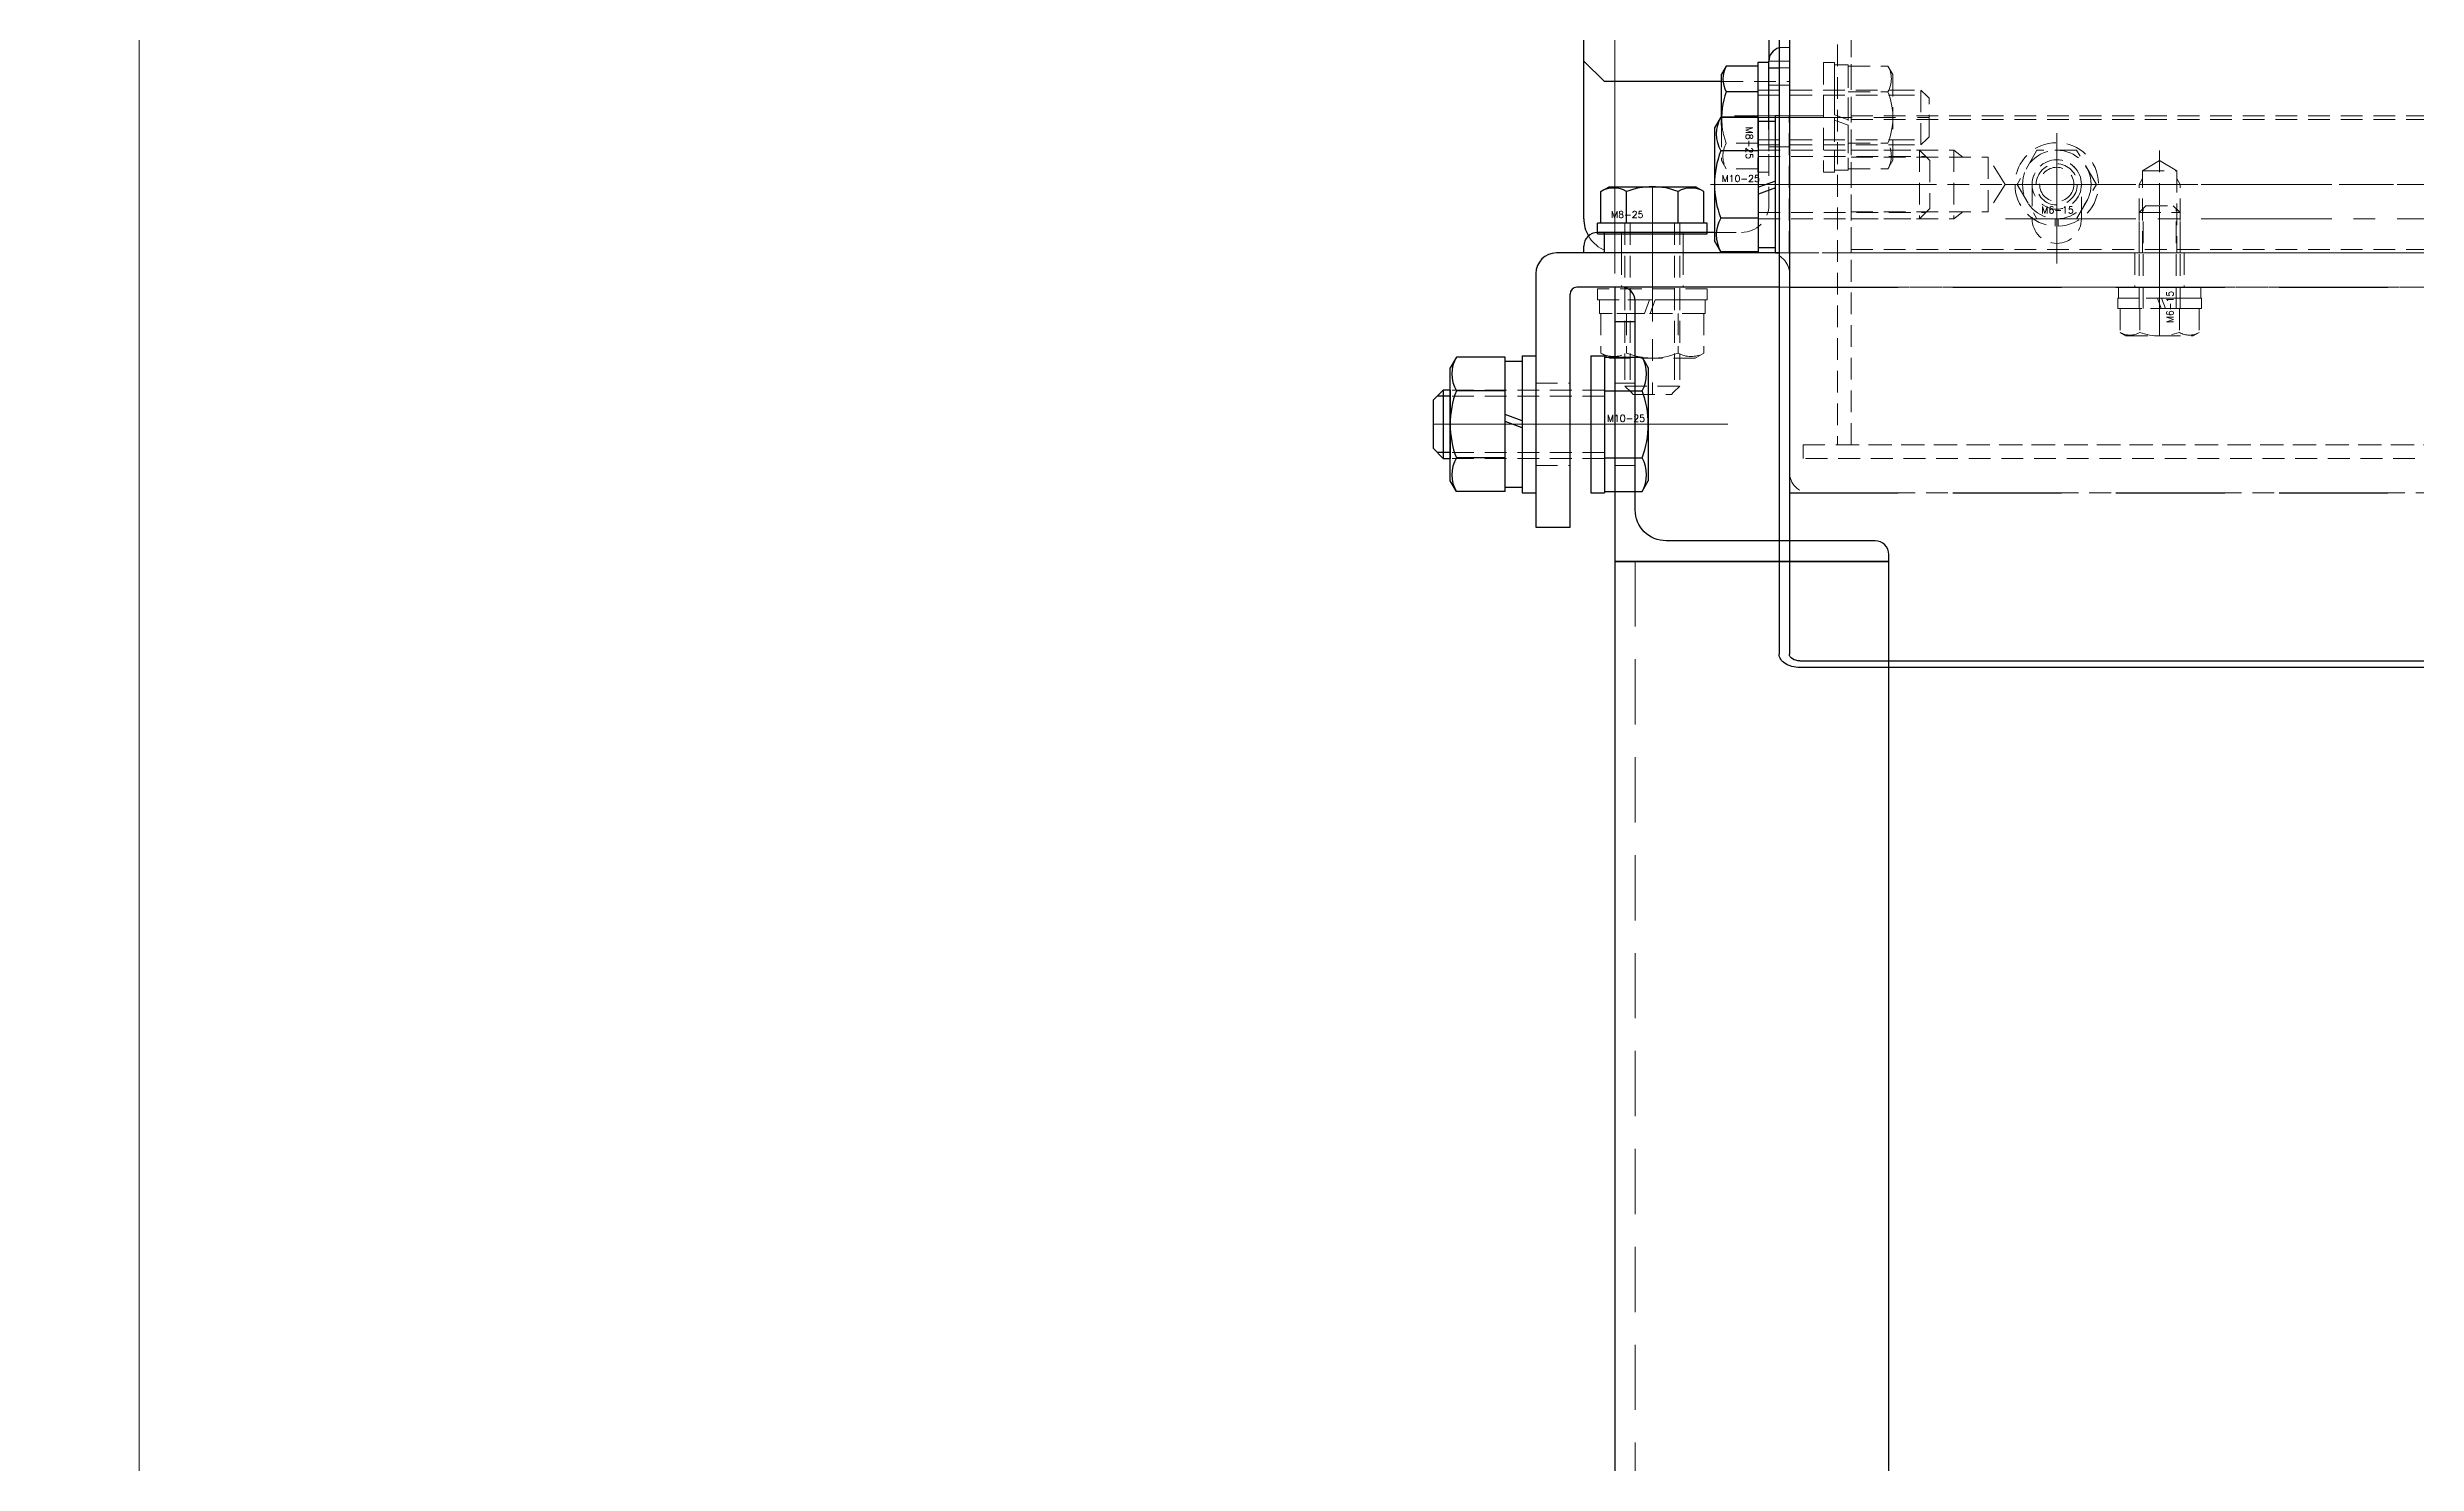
# Model space of a CAD drawing. Header units: millimetres. Extents: x 0 to 10987, y 0 to 7892.
# Drawn here: x 587.7 to 933.3, y 1987.3 to 2193.9 of the extents above; entities that cross this region are included whole.
import ezdxf
from ezdxf import colors
from ezdxf.entities.mleader import LeaderData, LeaderLine
from ezdxf.enums import TextEntityAlignment as Align
from ezdxf.math import Vec2, Vec3

# ---------------------------------------------------------------- set-up
doc = ezdxf.new("R2010")
doc.units = ezdxf.units.MM
doc.linetypes.add('CENTER2', pattern=[28.575, 19.05, -3.175, 3.175, -3.175])
doc.linetypes.add('HIDDEN2', pattern=[4.7625, 3.175, -1.5875])
for name, color, linetype, lineweight in [('01_外形線', 7, 'Continuous', 25), ('03_かくれ線', 6, 'HIDDEN2', 13), ('04_中心線', 1, 'CENTER2', 9), ('07_寸法線', 3, 'Continuous', 9)]:
    doc.layers.add(name, color=color, linetype=linetype, lineweight=lineweight)
doc.styles.add('KSS_TXT', font='txt.shx', dxfattribs={"bigfont": 'extfont2.shx'})
doc.styles.get("Standard").update_dxf_attribs({"font": 'arial.ttf'})
doc.styles.add('寸法用', font='simplex.shx', dxfattribs={"width": 0.8, "bigfont": '@extfont2.shx'})
doc.dimstyles.new('機械製図用', dxfattribs={"dimtxt": 3.5, "dimasz": 3.5, "dimexe": 2, "dimexo": 0, "dimgap": 1.2, "dimtad": 1, "dimdsep": 46, "dimtxsty": '寸法用', "dimblk": 'OPEN30', "dimcen": 0, "dimclrd": 256, "dimclre": 256, "dimclrt": 7, "dimazin": 2, "dimtm": 1e-09, "dimtfac": 0.75, "dimtmove": 0, "dimatfit": 3, "dimldrblk": 'OPEN30', "dimfxl": 1, "dimlwd": -1, "dimlwe": -1, "dimarcsym": 0})

# ---------------------------------------------------------------- blocks, each defined once
blk = doc.blocks.new('_Open30')
at = {"color": 0, "linetype": 'ByBlock', "lineweight": -2}
for p, q in [((-1, 0.268), (0, 0)), ((0, 0), (-1, -0.268)), ((0, 0), (-1, 0))]:
    blk.add_line(p, q, dxfattribs=at)
blk = doc.blocks.new('*D216')
at = {"layer": '07_寸法線', "transparency": 16777216}
for p, q in [((816.35, 2160.93), (816.35, 2284.17)), ((823.35, 2282.17), (1139.35, 2282.17)), ((1146.35, 2160.93), (1146.35, 2284.17))]:
    blk.add_line(p, q, dxfattribs=at)
at = {"layer": 'Defpoints', "color": 0, "transparency": 16777216}
for p in [(1146.35, 2282.17), (816.35, 2158.93), (1146.35, 2158.93)]:
    blk.add_point(p, dxfattribs=at)
at = {"layer": '07_寸法線', "transparency": 16777216, "xscale": 7, "yscale": 7, "zscale": 7, "rotation": 180}
blk.add_blockref('_Open30', (816.35, 2282.17), dxfattribs=at)
at = {"layer": '07_寸法線', "transparency": 16777216, "xscale": 7, "yscale": 7, "zscale": 7}
blk.add_blockref('_Open30', (1146.35, 2282.17), dxfattribs=at)
at = {"layer": '07_寸法線', "color": 7, "transparency": 16777216, "insert": (981.35, 2292.17), "char_height": 14, "attachment_point": 5, "style": '寸法用'}
blk.add_mtext('330', dxfattribs=at)
blk = doc.blocks.new('_TagCircle')
at = {"color": 0, "linetype": 'ByBlock', "lineweight": -2, "transparency": 16777216}
blk.add_circle((0, 0), 4, dxfattribs=at)
at = {"color": 0, "transparency": 16777216, "style": '寸法用'}
blk.add_attdef('タグ番号', text='', height=3, dxfattribs=at).set_placement((0, -1.5), align=Align.CENTER)
blk = doc.blocks.new('_None')

msp = doc.modelspace()

# ---------------------------------------------------------------- linework, layer by layer
at = {"layer": '01_外形線'}
for p, q in [((840.346, 2438.937), (840.346, 2105.386)), ((841.846, 2438.937), (841.846, 2105.386)), ((838.846, 2196.428), (838.846, 2191.931)), ((811.846, 2168.931), (811.845, 2191.932)), ((837.233, 2191.703), (837.233, 2182.558)), ((838.833, 2191.703), (837.233, 2191.703)), ((838.831, 2183.118), (838.846, 2191.933)), ((838.833, 2181.943), (838.833, 2191.703)), ((832.629, 2191.208), (831.933, 2190.003)), ((831.933, 2182.558), (831.933, 2190.003)), ((837.233, 2191.208), (832.629, 2191.208)), ((837.233, 2191.208), (837.233, 2182.558)), ((838.846, 2190.933), (840.346, 2190.933)), ((837.233, 2187.456), (832.629, 2187.456)), ((831.82, 2183.748), (830.916, 2182.183)), ((830.916, 2182.183), (830.916, 2165.683)), ((837.316, 2183.748), (831.82, 2183.748)), ((837.316, 2164.118), (837.316, 2183.748)), ((839.816, 2183.133), (837.316, 2183.133)), ((839.816, 2163.933), (839.816, 2183.933)), ((840.346, 2183.933), (839.816, 2183.933)), ((837.316, 2178.841), (831.82, 2178.841)), ((839.816, 2174.433), (837.316, 2173.523)), ((814.341, 2172.907), (815.547, 2173.603)), ((814.341, 2168.303), (814.341, 2172.907)), ((815.547, 2173.603), (828.147, 2173.603)), ((818.094, 2168.303), (818.094, 2172.907)), ((825.6, 2168.303), (825.6, 2172.907)), ((829.352, 2172.907), (828.147, 2173.603)), ((829.352, 2168.303), (829.352, 2172.907)), ((839.816, 2173.433), (837.316, 2172.523)), ((829.847, 2168.303), (813.847, 2168.303)), ((813.847, 2166.703), (813.847, 2168.303)), ((829.352, 2168.303), (814.341, 2168.303)), ((829.847, 2166.703), (829.847, 2168.303)), ((837.316, 2169.026), (831.82, 2169.026)), ((840.346, 2163.933), (807.846, 2163.933)), ((811.846, 2163.933), (811.846, 2164.933)), ((830.916, 2163.933), (811.846, 2163.933)), ((830.916, 2166.933), (813.846, 2166.933)), ((813.847, 2166.703), (829.847, 2166.703)), ((814.846, 2163.933), (814.846, 2166.933)), ((831.82, 2164.118), (830.916, 2165.683)), ((837.316, 2164.118), (831.82, 2164.118)), ((837.316, 2164.733), (839.816, 2164.733)), ((839.816, 2163.933), (840.346, 2163.933)), ((804.846, 2160.933), (804.846, 2123.933)), ((809.846, 2123.933), (809.846, 2157.933)), ((840.346, 2158.933), (810.846, 2158.933)), ((816.346, 2153.933), (819.346, 2153.933)), ((793.25, 2148.748), (792.346, 2147.183)), ((792.346, 2130.683), (792.346, 2147.183)), ((800.346, 2148.748), (793.25, 2148.748)), ((800.346, 2129.118), (800.346, 2148.748)), ((800.346, 2140.343), (800.346, 2148.133)), ((800.346, 2148.133), (802.846, 2148.133)), ((802.846, 2148.933), (802.846, 2128.933)), ((802.846, 2148.933), (804.846, 2148.933)), ((804.846, 2148.933), (804.846, 2128.933)), ((812.846, 2148.933), (812.846, 2128.933)), ((812.846, 2148.933), (814.846, 2148.933)), ((814.846, 2148.933), (814.846, 2128.933)), ((814.846, 2148.748), (820.343, 2148.748)), ((820.343, 2148.748), (821.246, 2147.183)), ((821.246, 2147.183), (821.246, 2130.683)), ((791.346, 2143.933), (789.846, 2142.433)), ((792.346, 2143.933), (791.346, 2143.933)), ((791.346, 2143.933), (791.346, 2133.933)), ((792.346, 2143.933), (792.346, 2133.933)), ((800.346, 2143.841), (793.25, 2143.841)), ((814.846, 2143.841), (820.343, 2143.841)), ((789.846, 2142.433), (789.846, 2135.433)), ((792.346, 2143.033), (790.446, 2143.033)), ((802.846, 2139.433), (800.346, 2140.343)), ((800.346, 2129.733), (800.346, 2139.343)), ((802.846, 2138.433), (800.346, 2139.343)), ((791.346, 2133.933), (789.846, 2135.433)), ((792.346, 2134.833), (790.446, 2134.833)), ((791.346, 2133.933), (792.346, 2133.933)), ((800.346, 2134.026), (793.25, 2134.026)), ((814.846, 2134.026), (820.343, 2134.026)), ((793.25, 2129.118), (792.346, 2130.683)), ((802.846, 2129.733), (800.346, 2129.733)), ((820.343, 2129.118), (821.246, 2130.683)), ((800.346, 2129.118), (793.25, 2129.118)), ((802.846, 2128.933), (804.846, 2128.933)), ((812.846, 2128.933), (814.846, 2128.933)), ((814.846, 2129.118), (820.343, 2129.118)), ((804.846, 2123.933), (809.846, 2123.933)), ((843.346, 2104.422), (1119.346, 2104.422)), ((1119.346, 2103.458), (843.346, 2103.458))]:
    msp.add_line(p, q, dxfattribs=at)
at = {"layer": '01_外形線', "linetype": 'HIDDEN2', "ltscale": 5}
for p, q in [((841.846, 2158.933), (1120.846, 2158.933)), ((841.846, 2128.931), (1120.846, 2128.931))]:
    msp.add_line(p, q, dxfattribs=at)
at = {"layer": '01_外形線'}
for points in [[(831.933, 2188.931), (814.846, 2188.931), (811.846, 2191.931), (811.846, 2281.783)], [(856.346, 1918.933), (856.346, 2118.933), (816.346, 2118.933), (816.346, 1918.933)]]:
    msp.add_lwpolyline(points, dxfattribs=at)
msp.add_lwpolyline([(856.346, 2118.933), (856.346, 2119.933, 0.4142136), (854.346, 2121.933), (823.846, 2121.933, -0.4142136), (819.346, 2126.433), (819.346, 2156.933, 0.4142136), (817.346, 2158.933), (816.346, 2158.933), (816.346, 2118.933)], format="xyb", close=True, dxfattribs=at)
for centre, radius, start, end in [((840.846, 2191.933), 2, 104.47751, 180), ((835.879, 2189.332), 3.753, 150.00001, 209.99999), ((842.398, 2183.703), 10.465, 158.98558, 186.2826), ((836.07, 2181.294), 4.907, 150.00001, 209.99999), ((844.695, 2173.933), 13.779, 159.136, 200.864), ((816.218, 2169.657), 3.753, 60.00001, 119.99999), ((821.847, 2163.138), 10.465, 68.98558, 111.01442), ((827.476, 2169.657), 3.753, 60.00001, 119.99999), ((816.846, 2168.931), 5, 180, 210.03328), ((836.07, 2166.572), 4.907, 150.00001, 209.99999), ((807.846, 2160.933), 3, 90, 180), ((813.846, 2164.933), 2, 90, 180), ((810.846, 2157.933), 1, 90, 180), ((797.5, 2146.294), 4.907, 150.00001, 209.99999), ((816.093, 2146.294), 4.907, 330.00001, 29.99999), ((806.125, 2138.933), 13.779, 159.136, 200.864), ((807.467, 2138.933), 13.779, 339.136, 20.864), ((797.5, 2131.572), 4.907, 150.00001, 209.99999), ((816.093, 2131.572), 4.907, 330.00001, 29.99999)]:
    msp.add_arc(centre, radius, start, end, dxfattribs=at)
at = {"layer": '01_外形線', "extrusion": (0, 0, -1)}
for major_axis in [(3, 0), (1.5, 0)]:
    msp.add_ellipse((843.346, 2105.386), major_axis=major_axis, ratio=0.6427876, start_param=7.8539816, end_param=9.424778, dxfattribs=at)
at = {"layer": '03_かくれ線'}
for p, q in [((848.846, 2503.931), (848.846, 2135.931)), ((850.846, 2135.931), (850.846, 2503.931)), ((841.846, 2188.931), (841.846, 2293.931)), ((841.846, 2288.933), (841.846, 2158.933)), ((841.846, 2191.931), (838.846, 2191.931)), ((838.846, 2191.931), (838.846, 2188.931)), ((841.846, 2193.933), (840.846, 2193.933)), ((841.846, 2163.933), (841.846, 2193.933)), ((846.833, 2191.703), (846.833, 2175.703)), ((848.433, 2191.703), (846.833, 2191.703)), ((848.433, 2175.703), (848.433, 2191.703)), ((831.933, 2188.931), (841.846, 2188.931)), ((841.846, 2188.433), (838.846, 2188.433)), ((841.846, 2190.933), (840.346, 2190.933)), ((848.433, 2191.403), (848.433, 2184.103)), ((848.433, 2191.403), (850.433, 2191.403)), ((850.433, 2191.403), (850.433, 2183.375)), ((850.433, 2191.208), (850.433, 2176.197)), ((850.433, 2191.208), (856.208, 2191.208)), ((856.208, 2191.208), (856.933, 2189.953)), ((856.933, 2189.953), (856.933, 2177.453)), ((837.233, 2187.703), (856.933, 2187.703)), ((837.233, 2186.953), (856.933, 2186.953)), ((850.433, 2187.456), (856.208, 2187.456)), ((856.933, 2187.703), (861.033, 2187.703)), ((856.933, 2186.953), (861.783, 2186.953)), ((861.033, 2179.703), (861.033, 2187.703)), ((861.033, 2187.703), (861.933, 2186.803)), ((861.933, 2186.803), (862.233, 2186.503)), ((862.233, 2180.903), (862.233, 2186.503)), ((831.933, 2182.558), (831.933, 2177.403)), ((837.233, 2182.558), (837.233, 2175.703)), ((838.833, 2181.943), (838.833, 2175.703)), ((838.846, 2183.118), (838.846, 2170.933)), ((840.346, 2183.933), (841.816, 2183.933)), ((841.816, 2163.933), (841.816, 2183.933)), ((848.433, 2184.103), (850.433, 2183.375)), ((848.433, 2183.303), (848.433, 2176.003)), ((848.433, 2183.303), (850.433, 2182.575)), ((850.433, 2182.575), (850.433, 2176.003)), ((850.846, 2183.933), (1111.846, 2183.933)), ((850.846, 2163.933), (850.846, 2183.933)), ((850.846, 2183.433), (1111.846, 2183.433)), ((837.233, 2179.95), (832.629, 2179.95)), ((837.233, 2180.453), (856.933, 2180.453)), ((837.233, 2179.703), (856.933, 2179.703)), ((837.316, 2178.933), (860.816, 2178.933)), ((837.316, 2178.033), (861.716, 2178.033)), ((841.846, 2179.433), (838.846, 2179.433)), ((850.433, 2179.95), (856.208, 2179.95)), ((850.846, 2178.933), (865.846, 2178.933)), ((850.846, 2177.933), (870.843, 2177.933)), ((856.933, 2180.453), (861.783, 2180.453)), ((856.933, 2179.703), (861.033, 2179.703)), ((860.816, 2178.933), (862.316, 2177.433)), ((860.816, 2178.933), (860.816, 2168.933)), ((861.033, 2179.703), (861.933, 2180.603)), ((861.933, 2180.603), (862.233, 2180.903)), ((865.846, 2178.933), (867.145, 2177.933)), ((865.846, 2178.933), (865.846, 2168.933)), ((873.296, 2173.933), (870.843, 2177.933)), ((870.843, 2177.933), (870.843, 2173.933)), ((877.959, 2178.933), (875.073, 2173.933)), ((883.733, 2178.933), (877.959, 2178.933)), ((880.846, 2168.933), (880.846, 2178.933)), ((886.62, 2173.933), (883.733, 2178.933)), ((895.846, 2161.433), (895.846, 2178.933)), ((832.629, 2176.197), (831.933, 2177.403)), ((837.233, 2176.197), (832.629, 2176.197)), ((838.833, 2175.703), (837.233, 2175.703)), ((848.433, 2175.703), (846.833, 2175.703)), ((850.433, 2176.003), (848.433, 2176.003)), ((850.433, 2176.197), (856.208, 2176.197)), ((856.208, 2176.197), (856.933, 2177.453)), ((862.316, 2177.433), (862.316, 2170.433)), ((893.346, 2174.799), (892.846, 2173.933)), ((893.346, 2175.933), (895.846, 2177.435)), ((893.346, 2163.933), (893.346, 2175.933)), ((893.346, 2175.933), (898.346, 2175.933)), ((895.846, 2177.435), (898.346, 2175.933)), ((898.346, 2175.933), (898.346, 2163.933)), ((898.346, 2174.799), (898.846, 2173.933)), ((845.846, 2173.933), (1116.846, 2173.933)), ((873.296, 2173.933), (870.843, 2169.933)), ((870.843, 2169.933), (870.843, 2173.933)), ((875.073, 2173.933), (877.959, 2168.933)), ((883.733, 2168.933), (886.62, 2173.933)), ((892.846, 2163.933), (892.846, 2173.933)), ((898.846, 2173.933), (892.846, 2173.933)), ((893.046, 2170.033), (893.846, 2170.833)), ((893.846, 2170.833), (897.846, 2170.833)), ((898.646, 2170.033), (897.846, 2170.833)), ((898.846, 2163.933), (898.846, 2173.933)), ((817.847, 2168.303), (817.847, 2148.603)), ((818.597, 2168.303), (818.597, 2148.603)), ((825.097, 2168.303), (825.097, 2148.603)), ((825.847, 2168.303), (825.847, 2148.603)), ((837.316, 2169.833), (861.716, 2169.833)), ((837.316, 2168.933), (860.816, 2168.933)), ((850.846, 2169.933), (870.843, 2169.933)), ((850.846, 2168.933), (865.846, 2168.933)), ((860.816, 2168.933), (862.316, 2170.433)), ((865.846, 2168.933), (867.145, 2169.933)), ((877.959, 2168.933), (883.733, 2168.933)), ((880.621, 2168.933), (880.621, 2167.837)), ((881.071, 2168.933), (881.071, 2167.837)), ((892.846, 2169.833), (893.046, 2170.033)), ((892.846, 2169.833), (898.846, 2169.833)), ((892.846, 2155.833), (892.846, 2169.833)), ((893.446, 2170.433), (893.446, 2170.033)), ((893.446, 2155.833), (893.446, 2170.033)), ((898.246, 2170.433), (898.246, 2170.033)), ((898.246, 2155.833), (898.246, 2170.033)), ((898.846, 2169.833), (898.646, 2170.033)), ((898.846, 2155.833), (898.846, 2169.833)), ((816.846, 2163.931), (838.846, 2163.931)), ((817.346, 2163.933), (817.346, 2166.933)), ((817.346, 2163.933), (817.346, 2158.933)), ((826.346, 2163.933), (826.346, 2166.933)), ((826.346, 2163.933), (826.346, 2158.933)), ((830.916, 2166.933), (834.846, 2166.933)), ((841.846, 2163.933), (830.916, 2163.933)), ((1122.346, 2163.933), (840.346, 2163.933)), ((840.346, 2163.933), (841.816, 2163.933)), ((850.846, 2164.433), (1111.846, 2164.433)), ((850.846, 2163.933), (1111.846, 2163.933)), ((892.246, 2163.933), (892.246, 2158.933)), ((899.446, 2163.933), (899.446, 2158.933)), ((841.846, 2160.931), (841.846, 2131.931)), ((829.847, 2158.703), (813.847, 2158.703)), ((813.847, 2157.103), (813.847, 2158.703)), ((813.847, 2157.103), (829.847, 2157.103)), ((821.447, 2157.103), (814.147, 2157.103)), ((814.147, 2155.103), (814.147, 2157.103)), ((821.447, 2157.103), (820.719, 2155.103)), ((822.247, 2157.103), (821.519, 2155.103)), ((829.547, 2157.103), (822.247, 2157.103)), ((829.547, 2157.103), (829.547, 2155.103)), ((829.847, 2157.103), (829.847, 2158.703)), ((840.346, 2158.933), (1122.346, 2158.933)), ((841.846, 2158.933), (1120.846, 2158.933)), ((889.746, 2157.333), (895.546, 2157.333)), ((889.746, 2157.333), (889.746, 2155.833)), ((889.846, 2157.333), (889.846, 2158.933)), ((901.846, 2158.933), (889.846, 2158.933)), ((901.846, 2157.333), (889.846, 2157.333)), ((895.546, 2157.333), (896.092, 2155.833)), ((896.146, 2157.333), (901.946, 2157.333)), ((896.146, 2157.333), (896.692, 2155.833)), ((901.846, 2157.333), (901.846, 2158.933)), ((901.946, 2155.833), (901.946, 2157.333)), ((820.719, 2155.103), (814.147, 2155.103)), ((829.352, 2155.103), (814.341, 2155.103)), ((814.341, 2155.103), (814.341, 2149.328)), ((818.094, 2155.103), (818.094, 2149.328)), ((829.547, 2155.103), (821.519, 2155.103)), ((825.6, 2155.103), (825.6, 2149.328)), ((829.352, 2155.103), (829.352, 2149.328)), ((889.746, 2155.833), (896.092, 2155.833)), ((890.073, 2155.833), (890.073, 2152.337)), ((890.073, 2155.833), (901.62, 2155.833)), ((892.959, 2155.833), (892.959, 2152.337)), ((896.692, 2155.833), (901.946, 2155.833)), ((898.733, 2155.833), (898.733, 2152.337)), ((901.62, 2155.833), (901.62, 2152.337)), ((890.073, 2152.337), (890.946, 2151.833)), ((890.946, 2151.833), (900.746, 2151.833)), ((901.62, 2152.337), (900.746, 2151.833)), ((814.341, 2149.328), (815.597, 2148.603)), ((828.097, 2148.603), (815.597, 2148.603)), ((817.847, 2148.603), (817.847, 2144.503)), ((818.597, 2148.603), (818.597, 2143.753)), ((825.097, 2148.603), (825.097, 2143.753)), ((825.847, 2148.603), (825.847, 2144.503)), ((829.352, 2149.328), (828.097, 2148.603)), ((814.846, 2143.933), (792.346, 2143.933)), ((804.846, 2144.933), (809.846, 2144.933)), ((817.847, 2144.503), (825.847, 2144.503)), ((817.847, 2144.503), (818.747, 2143.603)), ((818.747, 2143.603), (819.047, 2143.303)), ((819.047, 2143.303), (824.647, 2143.303)), ((824.947, 2143.603), (824.647, 2143.303)), ((825.847, 2144.503), (824.947, 2143.603)), ((814.846, 2143.033), (792.346, 2143.033)), ((814.846, 2134.833), (792.346, 2134.833)), ((814.846, 2133.933), (792.346, 2133.933)), ((804.846, 2132.933), (809.846, 2132.933)), ((848.846, 2135.931), (1113.846, 2135.931)), ((854.846, 2128.931), (844.846, 2128.931)), ((1107.846, 2128.931), (854.846, 2128.931))]:
    msp.add_line(p, q, dxfattribs=at)
at = {"layer": '03_かくれ線', "ltscale": 3}
for p, q in [((819.346, 2144.933), (816.346, 2144.933)), ((819.346, 2132.933), (816.346, 2132.933)), ((819.346, 2118.933), (819.346, 768.933))]:
    msp.add_line(p, q, dxfattribs=at)
at = {"layer": '03_かくれ線'}
for points in [[(811.847, 2470.932), (811.845, 2191.932)], [(841.847, 2295.933), (841.847, 2163.933), (850.847, 2163.933), (850.847, 2295.933)]]:
    msp.add_lwpolyline(points, dxfattribs=at)
msp.add_lwpolyline([(877.246, 2168.933, 1), (884.446, 2168.933), (884.446, 2173.933, 1), (877.246, 2173.933)], format="xyb", close=True, dxfattribs=at)
msp.add_lwpolyline([(1118.846, 2133.931), (843.846, 2133.931), (843.846, 2135.931), (1118.846, 2135.931)], close=True, dxfattribs=at)
for centre, radius in [((880.846, 2173.933), 5), ((880.846, 2173.931), 3.6), ((880.846, 2173.933), 3), ((880.846, 2173.933), 2.5)]:
    msp.add_circle(centre, radius, dxfattribs=at)
for centre, radius, start, end in [((840.846, 2191.933), 2, 90, 104.47751), ((852.958, 2189.332), 3.753, 330.00001, 29.99999), ((846.857, 2183.703), 10.077, 338.13461, 21.86539), ((842.398, 2183.703), 10.465, 186.2826, 201.01442), ((835.879, 2178.074), 3.753, 150.00001, 209.99999), ((852.958, 2178.074), 3.753, 330.00001, 29.99999), ((880.846, 2173.933), 6.1, 272.11385, 267.88615), ((834.846, 2170.933), 4, 270, 0), ((816.846, 2168.931), 5, 210.03328, 275.73917), ((838.846, 2160.931), 3, 0, 90), ((891.516, 2154.837), 2.887, 240.00001, 299.99999), ((895.846, 2160.347), 8.514, 250.18087, 289.81913), ((900.176, 2154.837), 2.887, 240.00001, 299.99999), ((816.218, 2152.578), 3.753, 240.00001, 299.99999), ((821.847, 2158.679), 10.077, 248.13461, 291.86539), ((827.476, 2152.578), 3.753, 240.00001, 299.99999), ((844.846, 2131.931), 3, 180, 270)]:
    msp.add_arc(centre, radius, start, end, dxfattribs=at)
at = {"layer": '04_中心線'}
for p, q in [((831.933, 2183.703), (862.233, 2183.703)), ((846.846, 2183.933), (833.846, 2183.933)), ((880.846, 2181.433), (880.846, 2161.433)), ((880.846, 2166.431), (880.846, 2181.431)), ((880.846, 2180.033), (880.846, 2167.833)), ((821.846, 2158.933), (821.846, 2171.933)), ((821.847, 2173.603), (821.847, 2143.303)), ((862.316, 2173.933), (830.316, 2173.933)), ((849.816, 2173.933), (830.916, 2173.933)), ((873.346, 2173.933), (1089.346, 2173.933)), ((873.346, 2173.931), (1089.346, 2173.931)), ((886.946, 2173.933), (874.746, 2173.933)), ((895.846, 2170.833), (895.846, 2151.833)), ((821.846, 2168.933), (821.846, 2153.933)), ((873.346, 2168.933), (1089.346, 2168.933)), ((895.846, 2168.933), (895.846, 2153.933)), ((789.846, 2138.933), (821.246, 2138.933)), ((794.846, 2138.933), (819.846, 2138.933)), ((799.346, 2138.933), (818.246, 2138.933)), ((832.846, 2138.933), (802.846, 2138.933))]:
    msp.add_line(p, q, dxfattribs=at)
at = {"layer": 'Defpoints', "color": 3, "lineweight": 0}
msp.add_lwpolyline([(2960.7, 3826.869), (2960.7, 466.957), (601.096, 466.957), (601.096, 3826.869)], close=True, dxfattribs=at)

# ---------------------------------------------------------------- texts
at = {"layer": '03_かくれ線', "style": 'KSS_TXT'}
for s, rotation, p in [('M8-25', 270, (835.493, 2182.352)), ('M6-15', 90, (897.873, 2153.695)), ('M10-25', 360, (815.205, 2139.293))]:
    msp.add_text(s, height=1, rotation=rotation, dxfattribs=at).set_placement(p)
for s, p in [('M10-25', (831.958, 2174.293)), ('M8-25', (815.829, 2169.043)), ('M6-15', (878.611, 2169.704))]:
    msp.add_text(s, height=1, dxfattribs=at).set_placement(p)

# ---------------------------------------------------------------- dimensions: what is measured, and where the dimension line sits
at = {"layer": '07_寸法線'}
dim = msp.add_linear_dim(base=(1146.346, 2282.175), p1=(816.346, 2158.933), p2=(1146.346, 2158.933), dimstyle='機械製図用', override={"dimtxt": 14, "dimasz": 7, "dimexo": 2, "dimgap": 3}, dxfattribs=at)
dim.commit()
dim.dimension.update_dxf_attribs({"geometry": '*D216', "text_midpoint": (981.346, 2292.175)})

# ---------------------------------------------------------------- leaders
ml = msp.add_multileader_block('Standard', dxfattribs=at)
ml.set_content('_TagCircle', color=256, scale=-10.5)
ml.set_attribute('タグ番号', '1A', width=0)
ml.set_leader_properties()
ml.set_arrow_properties(name='NONE')
ml.build(insert=Vec2(0, 0))
ml.multileader.update_dxf_attribs({"dogleg_length": 1, "arrow_head_size": 36.75, "scale": 6})
ctx = ml.context
ctx.base_point, ctx.scale, ctx.char_height, ctx.arrow_head_size, ctx.landing_gap_size, ctx.plane_origin = Vec3(8943.466, 2201.866), 6, 42, 36.75, 21, Vec3(8203.481, 2141.535)
ctx.text_align_type = 2
notes = []
notes.append((ctx, [(0, (0, 0, 0), (0, 0), (1, 0), 1, [])]))
ctx.block.insert, ctx.block.scale = Vec3(8964.466, 2201.866), Vec3(-10.5, 10.5, 10.5)
ml = msp.add_multileader_block('Standard', dxfattribs=at)
ml.set_content('_TagCircle', color=256, scale=-5.25)
ml.set_attribute('タグ番号', '1G', width=0)
ml.set_leader_properties()
ml.set_arrow_properties(name='NONE')
ml.build(insert=Vec2(0, 0))
ml.multileader.update_dxf_attribs({"dogleg_length": 1, "arrow_head_size": 18.375, "scale": 3})
ctx = ml.context
ctx.base_point, ctx.scale, ctx.char_height, ctx.arrow_head_size, ctx.landing_gap_size, ctx.plane_origin = Vec3(5595.151, 2171.076), 3, 21, 18.375, 10.5, Vec3(4338.296, 1581.601)
ctx.text_align_type = 2
notes.append((ctx, [(0, (0, 0, 0), (0, 0), (1, 0), 1, [])]))
ctx.block.insert, ctx.block.scale = Vec3(5616.151, 2171.076), Vec3(-5.25, 5.25, 5.25)
ml = msp.add_multileader_block('Standard', dxfattribs=at)
ml.set_content('_TagCircle', color=256, scale=-5.25)
ml.set_attribute('タグ番号', '1A', width=0)
ml.set_leader_properties()
ml.set_arrow_properties(name='NONE')
ml.build(insert=Vec2(0, 0))
ml.multileader.update_dxf_attribs({"dogleg_length": 1, "arrow_head_size": 18.375, "scale": 3})
ctx = ml.context
ctx.base_point, ctx.scale, ctx.char_height, ctx.arrow_head_size, ctx.landing_gap_size, ctx.plane_origin = Vec3(4319.231, 2168.2), 3, 21, 18.375, 10.5, Vec3(3062.376, 1578.725)
ctx.text_align_type = 2
notes.append((ctx, [(0, (0, 0, 0), (0, 0), (1, 0), 1, [])]))
ctx.block.insert, ctx.block.scale = Vec3(4340.231, 2168.2), Vec3(-5.25, 5.25, 5.25)
for ctx, leaders in notes:
    for number, flags, end, landing, length, lines in leaders:
        leader = LeaderData()
        leader.index, (leader.has_last_leader_line, leader.has_dogleg_vector, leader.attachment_direction) = number, flags
        leader.last_leader_point, leader.dogleg_vector, leader.dogleg_length = Vec3(end), Vec3(landing), length
        for number, points, colour, breaks in lines:
            line = LeaderLine()
            line.index, line.vertices, line.color, line.breaks = number, Vec3.list(points), colors.encode_raw_color(colour), breaks
            leader.lines.append(line)
        ctx.leaders.append(leader)

doc.saveas('drawing.dxf')
